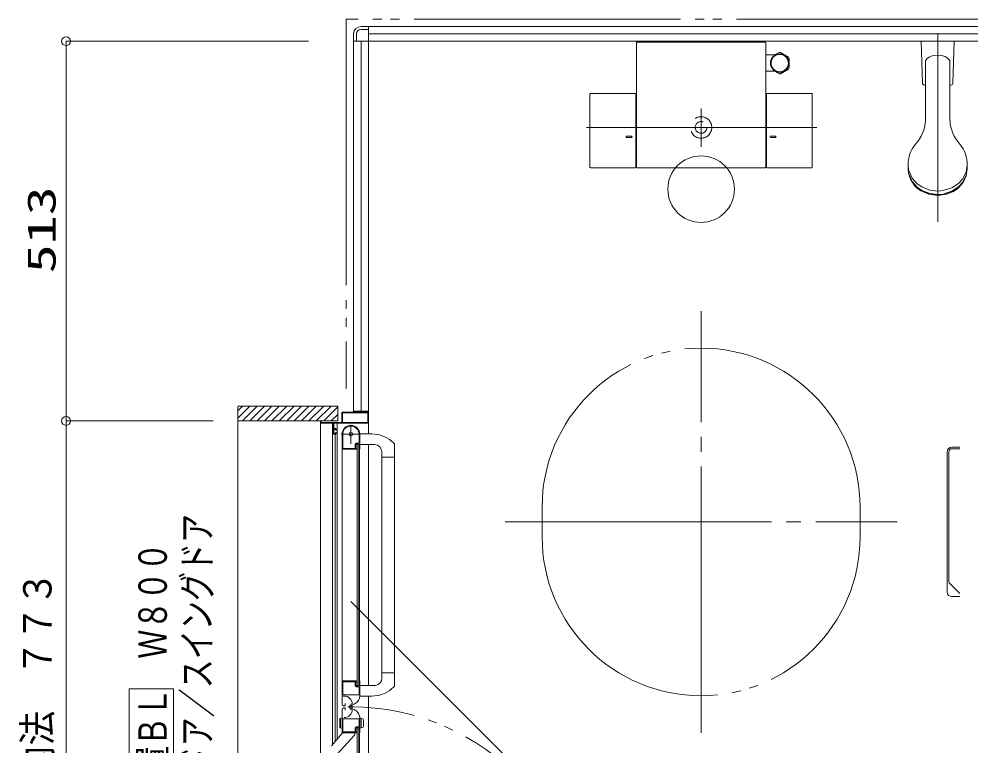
# Model space of a CAD drawing. Units: millimetres on the paper. Extents: x -305 to 305, y -152 to 152.
# Drawn here: x -161.1 to -96.7, y 32.4 to 81.6 of the extents above; entities that cross this region are included whole.
import ezdxf
from ezdxf.enums import TextEntityAlignment as Align

# ---------------------------------------------------------------- set-up
doc = ezdxf.new("R2010")
doc.units = ezdxf.units.MM
for name, pattern in [('DASHED2', [3, 2, -1]), ('LONG_CHAIN', [21, 18, -1, 1, -1]), ('LONG_DOUBLE_CHAIN', [21.8, 18, -1, 0.6, -0.6, 0.6, -1])]:
    doc.linetypes.add(name, pattern=pattern)
doc.layers.add('0-0_0', color=7, linetype='Continuous', lineweight=9)
doc.layers.add('0-1_VIEW0001', color=7, linetype='Continuous', lineweight=9)
doc.styles.add('ＭＳ ゴシック', font='')
doc.styles.get('ＭＳ ゴシック').set_extended_font_data('MS Gothic')

# ---------------------------------------------------------------- blocks, each defined once
blk = doc.blocks.new('_ORIGIN')
at = {"layer": '0-0_0'}
blk.add_line((0, 0), (-1, 0), dxfattribs=at)
blk.add_circle((0, 0), 0.5, dxfattribs=at)

msp = doc.modelspace()

# ---------------------------------------------------------------- linework, layer by layer
at = {"layer": '0-0_0'}
for p, q in [((-141.475, 80.074), (-157.881, 80.074)), ((-157.881, 79.474), (-157.881, 55.004)), ((-147.923, 54.404), (-157.881, 54.404)), ((-147.923, 54.404), (-157.881, 54.404)), ((-157.881, 53.804), (-157.881, 16.354))]:
    msp.add_line(p, q, dxfattribs=at)
at = {"layer": '0-1_VIEW0001', "linetype": 'LONG_DOUBLE_CHAIN'}
for p, q in [((-50.934, 81.573), (-138.934, 81.573)), ((-138.934, 81.573), (-138.934, 56.565)), ((-125.684, 46.573), (-125.684, 48.573)), ((-125.684, 46.573), (-125.684, 48.573)), ((-104.184, 46.573), (-104.184, 48.573)), ((-104.184, 46.573), (-104.184, 48.573)), ((-138.619, 42.195), (-127.859, 31.434))]:
    msp.add_line(p, q, dxfattribs=at)
at = {"layer": '0-1_VIEW0001'}
for p, q in [((-138.434, 80.073), (-138.434, 80.573)), ((-138.234, 80.073), (-138.234, 80.573)), ((-137.434, 81.073), (-137.934, 81.073)), ((-137.934, 80.873), (-137.434, 80.873)), ((-137.434, 81.073), (-52.434, 81.073)), ((-137.434, 54.948), (-137.434, 81.073)), ((-137.434, 81.073), (-52.434, 81.073)), ((-137.434, 80.673), (-137.434, 81.073)), ((-137.434, 80.573), (-52.434, 80.573)), ((-138.434, 54.998), (-138.434, 80.073)), ((-138.434, 80.073), (-91.702, 80.073)), ((-138.434, 80.073), (-138.434, 76.073)), ((-138.034, 80.073), (-138.434, 80.073)), ((-137.934, 54.998), (-137.934, 80.073)), ((-119.309, 71.568), (-119.309, 79.97)), ((-119.191, 80.018), (-110.677, 80.018)), ((-110.559, 79.97), (-110.559, 71.568)), ((-100.059, 80.072), (-98.934, 80.072)), ((-99.967, 77.245), (-100.059, 80.072)), ((-97.809, 80.072), (-98.934, 80.072)), ((-97.901, 77.245), (-97.809, 80.072)), ((-109.966, 79.143), (-109.666, 79.317)), ((-109.572, 79.317), (-109.016, 78.995)), ((-110.559, 79.143), (-109.917, 79.143)), ((-108.969, 78.272), (-108.969, 78.914)), ((-99.759, 78.751), (-99.759, 74.707)), ((-98.109, 74.707), (-98.109, 78.746)), ((-109.92, 78.043), (-110.559, 78.043)), ((-109.966, 78.043), (-109.666, 77.87)), ((-109.572, 77.87), (-109.016, 78.191)), ((-99.817, 77.1), (-99.759, 77.1)), ((-98.109, 77.1), (-98.051, 77.1)), ((-122.449, 71.568), (-122.449, 76.498)), ((-122.399, 76.548), (-119.399, 76.548)), ((-119.349, 71.568), (-119.349, 76.498)), ((-110.519, 76.498), (-110.519, 71.568)), ((-110.469, 76.548), (-107.469, 76.548)), ((-107.419, 71.568), (-107.419, 76.498)), ((-138.434, 75.073), (-138.434, 54.998)), ((-119.951, 73.663), (-119.648, 73.663)), ((-119.95, 73.563), (-119.648, 73.563)), ((-109.918, 73.663), (-110.22, 73.663)), ((-109.918, 73.563), (-110.22, 73.563)), ((-119.399, 71.518), (-122.399, 71.518)), ((-110.609, 71.518), (-119.259, 71.518)), ((-107.469, 71.518), (-110.469, 71.518)), ((-100.934, 71.694), (-100.934, 71.463)), ((-96.934, 71.463), (-96.934, 71.694)), ((-146.259, 55.398), (-139.509, 55.398)), ((-146.259, 54.583), (-145.444, 55.398)), ((-146.259, 55.078), (-145.939, 55.398)), ((-145.949, 54.398), (-144.949, 55.398)), ((-145.454, 54.398), (-144.454, 55.398)), ((-144.959, 54.398), (-143.959, 55.398)), ((-144.459, 54.398), (-143.459, 55.398)), ((-143.959, 54.398), (-142.959, 55.398)), ((-143.459, 54.398), (-142.459, 55.398)), ((-142.959, 54.398), (-141.959, 55.398)), ((-142.459, 54.398), (-141.459, 55.398)), ((-141.959, 54.398), (-140.959, 55.398)), ((-141.459, 54.398), (-140.459, 55.398)), ((-140.959, 54.398), (-139.959, 55.398)), ((-139.509, 54.399), (-139.509, 55.398)), ((-146.259, 55.347), (-146.259, 14.748)), ((-140.459, 54.398), (-139.509, 55.348)), ((-139.959, 54.398), (-139.509, 54.848)), ((-139.234, 54.948), (-139.234, 54.313)), ((-139.189, 54.938), (-139.189, 54.313)), ((-137.889, 54.998), (-139.184, 54.998)), ((-137.494, 54.953), (-139.174, 54.953)), ((-138.434, 55.073), (-137.434, 55.073)), ((-137.874, 55.063), (-137.874, 55.013)), ((-137.844, 55.073), (-137.864, 55.073)), ((-137.834, 55.013), (-137.834, 55.063)), ((-137.484, 54.998), (-137.819, 54.998)), ((-137.479, 54.313), (-137.479, 54.938)), ((-137.434, 54.95), (-137.434, 53.524)), ((-146.259, 54.398), (-139.509, 54.398)), ((-140.684, 54.383), (-140.684, 54.263)), ((-140.684, 15.898), (-140.684, 54.248)), ((-140.669, 54.248), (-139.834, 54.248)), ((-140.634, 54.313), (-140.634, 54.383)), ((-139.249, 54.298), (-140.619, 54.298)), ((-139.857, 32.519), (-139.857, 54.248)), ((-139.819, 54.233), (-139.819, 53.548)), ((-139.769, 53.913), (-139.769, 54.233)), ((-139.754, 54.248), (-137.459, 54.248)), ((-139.541, 32.903), (-139.541, 54.248)), ((-139.174, 54.298), (-137.494, 54.298)), ((-139.769, 53.568), (-139.769, 53.838)), ((-139.769, 53.498), (-139.669, 53.498)), ((-139.669, 53.898), (-139.754, 53.898)), ((-139.754, 53.853), (-139.684, 53.853)), ((-139.684, 53.553), (-139.754, 53.553)), ((-139.681, 32.733), (-139.681, 53.498)), ((-139.669, 53.838), (-139.669, 53.793)), ((-139.669, 53.613), (-139.669, 53.568)), ((-139.654, 53.778), (-139.634, 53.778)), ((-139.634, 53.628), (-139.654, 53.628)), ((-139.619, 53.793), (-139.619, 53.848)), ((-139.619, 53.548), (-139.619, 53.613)), ((-139.219, 53.499), (-139.219, 36.823)), ((-139.169, 53.572), (-139.169, 52.558)), ((-138.064, 52.968), (-138.064, 53.498)), ((-138.019, 52.513), (-138.019, 53.498)), ((-137.191, 53.523), (-138.009, 53.526)), ((-138.329, 52.558), (-138.329, 52.818)), ((-138.284, 52.573), (-138.284, 52.798)), ((-138.254, 52.893), (-138.139, 52.893)), ((-138.234, 52.848), (-138.109, 52.848)), ((-138.184, 52.823), (-138.084, 52.823)), ((-138.184, 36.498), (-138.184, 52.823)), ((-138.084, 36.498), (-138.084, 52.823)), ((-137.024, 52.803), (-138.019, 52.803)), ((-137.434, 52.798), (-137.434, 36.524)), ((-135.896, 53.061), (-135.697, 52.877)), ((-135.669, 51.948), (-135.669, 52.808)), ((-139.209, 52.498), (-138.268, 52.498)), ((-139.159, 52.548), (-138.339, 52.548)), ((-138.255, 52.505), (-138.246, 52.52)), ((-138.244, 52.527), (-138.244, 52.533)), ((-138.082, 52.52), (-138.073, 52.505)), ((-138.061, 52.498), (-138.034, 52.498)), ((-138.034, 36.823), (-138.034, 52.498)), ((-136.524, 51.948), (-136.524, 52.303)), ((-98.284, 42.823), (-98.284, 52.323)), ((-97.434, 52.623), (-97.984, 52.623)), ((-136.524, 51.948), (-135.669, 51.948)), ((-136.519, 51.948), (-136.519, 37.374)), ((-135.669, 51.948), (-135.669, 36.512)), ((-97.434, 42.523), (-97.984, 42.523)), ((-136.524, 37.374), (-136.524, 37.019)), ((-136.524, 37.374), (-135.669, 37.374)), ((-139.219, 36.854), (-139.219, 35.284)), ((-139.219, 36.823), (-138.268, 36.823)), ((-139.169, 36.763), (-139.169, 35.903)), ((-138.344, 36.773), (-139.159, 36.773)), ((-138.329, 36.508), (-138.329, 36.758)), ((-138.284, 36.523), (-138.284, 36.748)), ((-138.246, 36.802), (-138.255, 36.816)), ((-138.244, 36.788), (-138.244, 36.794)), ((-138.073, 36.816), (-138.082, 36.802)), ((-138.034, 36.823), (-138.061, 36.823)), ((-138.019, 36.808), (-138.019, 35.822)), ((-150.61, 36.285), (-153.61, 36.285)), ((-153.61, 24.285), (-153.61, 36.285)), ((-150.61, 24.285), (-150.61, 36.285)), ((-138.139, 36.433), (-138.254, 36.433)), ((-138.109, 36.473), (-138.234, 36.473)), ((-138.084, 36.498), (-138.184, 36.498)), ((-138.064, 35.908), (-138.064, 36.358)), ((-136.955, 36.524), (-138.009, 36.524)), ((-135.894, 36.261), (-135.697, 36.444)), ((-139.159, 35.893), (-138.079, 35.893)), ((-139.145, 35.803), (-139.065, 35.803)), ((-137.191, 35.798), (-138.009, 35.796)), ((-137.434, 14.073), (-137.434, 35.798)), ((-137.434, 35.798), (-137.434, 15.198)), ((-139.219, 33.293), (-139.219, 34.863)), ((-139.069, 35.133), (-139.039, 35.133)), ((-139.069, 35.013), (-139.039, 35.013)), ((-139.014, 35.158), (-139.014, 35.308)), ((-139.014, 34.988), (-139.014, 34.838)), ((-138.525, 35.263), (-138.525, 34.883)), ((-138.449, 35.227), (-138.319, 35.302)), ((-138.449, 34.919), (-138.319, 34.844)), ((-139.369, 34.256), (-139.369, 33.69)), ((-139.319, 33.649), (-139.319, 34.296)), ((-139.169, 33.383), (-139.169, 34.243)), ((-139.159, 34.253), (-138.079, 34.253)), ((-138.064, 34.238), (-138.064, 33.788)), ((-138.019, 33.338), (-138.019, 34.324)), ((-138.019, 34.323), (-137.825, 34.27)), ((-137.919, 33.649), (-137.919, 34.296)), ((-137.769, 34.198), (-137.769, 33.747)), ((-139.219, 33.623), (-139.343, 33.656)), ((-138.329, 33.638), (-138.329, 33.388)), ((-138.284, 33.623), (-138.284, 33.398)), ((-138.139, 33.713), (-138.254, 33.713)), ((-138.109, 33.673), (-138.234, 33.673)), ((-138.184, 33.648), (-138.184, 17.323)), ((-138.084, 33.648), (-138.184, 33.648)), ((-138.084, 33.648), (-138.084, 17.323)), ((-138.019, 33.623), (-137.825, 33.675)), ((-139.932, 32.428), (-139.194, 33.323)), ((-138.373, 33.161), (-139.551, 31.873)), ((-138.268, 33.323), (-139.209, 33.323)), ((-138.344, 33.373), (-139.159, 33.373)), ((-138.344, 33.323), (-138.344, 33.232)), ((-138.246, 33.345), (-138.255, 33.33)), ((-138.244, 33.358), (-138.244, 33.352)), ((-138.073, 33.33), (-138.082, 33.345)), ((-138.034, 33.323), (-138.061, 33.323)), ((-138.034, 33.323), (-138.034, 17.648))]:
    msp.add_line(p, q, dxfattribs=at)
at = {"layer": '0-1_VIEW0001', "linetype": 'LONG_CHAIN'}
for p, q in [((-98.934, 80.598), (-98.934, 67.857)), ((-114.934, 72.938), (-114.934, 75.514)), ((-107.1, 74.243), (-122.695, 74.243)), ((-114.934, 33.323), (-114.934, 61.823)), ((-114.934, 33.323), (-114.934, 61.823)), ((-138.619, 52.848), (-138.619, 54.148)), ((-137.969, 53.498), (-139.269, 53.498)), ((-128.184, 47.573), (-101.684, 47.573)), ((-128.184, 47.573), (-101.684, 47.573)), ((-138.832, 35.073), (-138.44, 35.073)), ((-138.619, 35.286), (-138.619, 34.861))]:
    msp.add_line(p, q, dxfattribs=at)
at = {"layer": '0-1_VIEW0001', "color": 4}
for p, q in [((-98.182, 43.555), (-98.182, 52.321)), ((-97.434, 52.521), (-97.982, 52.521)), ((-98.123, 43.413), (-97.434, 42.724))]:
    msp.add_line(p, q, dxfattribs=at)
at = {"layer": '0-1_VIEW0001'}
for points in [[(-119.191, 80.018), (-119.191, 80.02), (-119.259, 80.02)], [(-110.609, 80.02), (-110.677, 80.02), (-110.677, 80.018)], [(-99.759, 78.751), (-99.664, 78.881), (-99.509, 78.994), (-99.38, 79.052), (-99.191, 79.104), (-98.935, 79.128), (-98.682, 79.105), (-98.434, 79.03), (-98.293, 78.952), (-98.157, 78.825), (-98.109, 78.746)], [(-96.934, 71.694), (-97.009, 71.22), (-97.25, 70.751), (-97.502, 70.473), (-97.927, 70.183), (-98.57, 69.974), (-98.934, 69.944), (-99.476, 70.01), (-100.012, 70.22), (-100.33, 70.441), (-100.662, 70.812), (-100.901, 71.375), (-100.934, 71.694)], [(-96.934, 71.463), (-97.009, 70.99), (-97.25, 70.52), (-97.502, 70.243), (-97.927, 69.952), (-98.57, 69.743), (-98.934, 69.714), (-99.476, 69.779), (-100.012, 69.99), (-100.33, 70.211), (-100.662, 70.582), (-100.901, 71.145), (-100.934, 71.463)], [(-96.934, 71.439), (-97.009, 70.965), (-97.25, 70.496), (-97.502, 70.218), (-97.927, 69.928), (-98.57, 69.719), (-98.934, 69.69), (-99.476, 69.755), (-100.012, 69.966), (-100.33, 70.186), (-100.662, 70.558), (-100.901, 71.121), (-100.934, 71.439)], [(-97.006, 70.973), (-97.209, 70.52), (-97.564, 70.121), (-97.868, 69.913), (-98.321, 69.725), (-98.934, 69.64), (-99.538, 69.723), (-100.123, 69.987), (-100.452, 70.259), (-100.76, 70.702), (-100.862, 70.973)], [(-139.219, 33.623), (-139.219, 34.323), (-139.343, 34.289)]]:
    msp.add_lwpolyline(points, dxfattribs=at)
at = {"layer": '0-1_VIEW0001', "color": 4}
for points in [[(-98.162, 43.469), (-98.178, 43.513), (-98.182, 43.555)], [(-98.123, 43.413), (-98.149, 43.445), (-98.162, 43.469)]]:
    msp.add_lwpolyline(points, dxfattribs=at)
at = {"layer": '0-1_VIEW0001'}
for centre, radius in [((-109.619, 78.593), 0.625), ((-109.619, 78.593), 0.586), ((-138.619, 53.498), 0.125), ((-138.619, 35.073), 0.113)]:
    msp.add_circle(centre, radius, dxfattribs=at)
at = {"layer": '0-1_VIEW0001', "linetype": 'DASHED2'}
for radius in [0.725, 0.395]:
    msp.add_circle((-114.934, 74.243), radius, dxfattribs=at)
at = {"layer": '0-1_VIEW0001', "linetype": 'LONG_DOUBLE_CHAIN'}
msp.add_circle((-114.934, 70.073), 2.25, dxfattribs=at)
at = {"layer": '0-1_VIEW0001'}
for centre, radius, start, end in [((-137.934, 80.573), 0.5, 90, 180), ((-137.934, 80.573), 0.3, 90, 180), ((-110.609, 79.97), 0.05, 0, 90), ((-109.619, 78.593), 0.725, 86.29156, 93.70844), ((-109.619, 78.593), 0.725, 26.29156, 33.70844), ((-109.619, 78.593), 0.725, 326.29156, 333.70844), ((-109.619, 78.593), 0.725, 266.29156, 273.70844), ((-99.817, 77.25), 0.15, 181.85924, 263.59563), ((-98.051, 77.25), 0.15, 276.40458, 358.14077), ((-122.399, 76.498), 0.05, 90, 180.00003), ((-119.399, 76.498), 0.05, 0, 90), ((-110.469, 76.498), 0.05, 90, 180), ((-107.469, 76.498), 0.05, 0, 90), ((-102.267, 74.808), 2.5, 317.34318, 357.6964), ((-95.601, 74.808), 2.5, 182.30366, 222.65686), ((-119.949, 73.613), 0.05, 88.07467, 270), ((-119.649, 73.613), 0.05, 270, 90), ((-110.219, 73.613), 0.05, 90, 270), ((-109.919, 73.613), 0.05, 270, 91.92533), ((-98.81, 71.738), 2.125, 139.64678, 181.19028), ((-99.059, 71.738), 2.125, 358.80972, 40.3532), ((-122.399, 71.568), 0.05, 180.00003, 270), ((-119.399, 71.568), 0.05, 270, 0), ((-119.259, 71.568), 0.05, 180, 270), ((-110.609, 71.568), 0.05, 270, 0), ((-110.469, 71.568), 0.05, 180, 270), ((-107.469, 71.568), 0.05, 270, 0), ((-139.184, 54.948), 0.05, 90, 180), ((-139.174, 54.938), 0.015, 90, 180), ((-137.889, 55.013), 0.015, 270, 0), ((-137.864, 55.063), 0.01, 90, 180), ((-137.844, 55.063), 0.01, 0, 90), ((-137.819, 55.013), 0.015, 180, 270), ((-137.494, 54.938), 0.015, 0, 90), ((-137.484, 54.948), 0.05, 0, 90), ((-140.669, 54.383), 0.015, 90, 180), ((-140.669, 54.263), 0.015, 180, 270), ((-140.649, 54.383), 0.015, 0, 90), ((-140.619, 54.313), 0.015, 180, 270), ((-139.834, 54.233), 0.015, 0, 90), ((-139.754, 54.233), 0.015, 90, 180), ((-139.249, 54.313), 0.015, 270, 0), ((-138.619, 53.498), 0.6, 0, 180), ((-139.174, 54.313), 0.015, 180, 270), ((-137.494, 54.313), 0.015, 270, 0), ((-137.459, 54.273), 0.025, 270, 0), ((-139.769, 53.548), 0.05, 180, 270), ((-139.754, 53.913), 0.015, 180, 270), ((-139.754, 53.838), 0.015, 90, 180), ((-139.754, 53.568), 0.015, 180, 270), ((-139.684, 53.838), 0.015, 0, 90), ((-139.684, 53.568), 0.015, 270, 0), ((-139.669, 53.848), 0.05, 0, 90), ((-139.654, 53.793), 0.015, 180, 270), ((-139.654, 53.613), 0.015, 90, 180), ((-139.669, 53.548), 0.05, 270, 0), ((-139.634, 53.793), 0.015, 270, 0), ((-139.634, 53.613), 0.015, 0, 90), ((-138.619, 53.498), 0.555, 0, 172.23293), ((-139.159, 53.572), 0.01, 172.23293, 180), ((-137.199, 51.453), 2.07, 50.97582, 89.8), ((-138.254, 52.818), 0.075, 90, 180), ((-138.234, 52.798), 0.05, 90, 180), ((-138.139, 52.968), 0.075, 270, 0), ((-138.109, 52.823), 0.025, 0, 90), ((-137.024, 52.303), 0.5, 0, 90), ((-135.769, 52.808), 0.1, 0, 43.47243), ((-139.209, 52.508), 0.01, 180, 270), ((-139.159, 52.558), 0.01, 180, 270), ((-138.339, 52.558), 0.01, 270, 0), ((-138.259, 52.573), 0.025, 180, 270), ((-138.268, 52.513), 0.015, 270, 329.03624), ((-138.259, 52.533), 0.015, 0, 90), ((-138.259, 52.527), 0.015, 329.03624, 0), ((-138.069, 52.527), 0.015, 180, 210.96376), ((-138.061, 52.513), 0.015, 210.96376, 270), ((-138.034, 52.513), 0.015, 270, 0), ((-97.984, 52.323), 0.3, 90, 180), ((-97.984, 42.823), 0.3, 180, 270), ((-139.209, 36.813), 0.01, 90, 180), ((-139.159, 36.763), 0.01, 90, 180), ((-138.344, 36.758), 0.015, 0, 90), ((-138.259, 36.748), 0.025, 90, 180), ((-138.268, 36.808), 0.015, 30.96376, 90), ((-138.259, 36.788), 0.015, 270, 0), ((-138.259, 36.794), 0.015, 0, 30.96376), ((-138.069, 36.794), 0.015, 149.03624, 180), ((-138.061, 36.808), 0.015, 90, 149.03624), ((-138.034, 36.808), 0.015, 0, 90), ((-137.024, 37.019), 0.5, 277.95562, 0), ((-138.254, 36.508), 0.075, 180, 270), ((-138.234, 36.523), 0.05, 180, 270), ((-138.139, 36.358), 0.075, 0, 90), ((-138.109, 36.498), 0.025, 270, 0), ((-137.199, 37.868), 2.07, 270.2, 309.05814), ((-135.769, 36.513), 0.1, 316.52757, 0), ((-139.159, 35.903), 0.01, 180, 270), ((-139.065, 35.263), 0.54, 0, 90), ((-138.619, 35.822), 0.6, 300, 0), ((-138.079, 35.908), 0.015, 270, 0), ((-139.069, 35.283), 0.15, 180, 270), ((-139.069, 34.863), 0.15, 90, 180), ((-139.065, 34.883), 0.54, 270, 0), ((-139.039, 35.158), 0.025, 270, 0), ((-139.039, 34.988), 0.025, 0, 90), ((-138.619, 34.324), 0.6, 0, 60), ((-139.334, 34.256), 0.035, 105, 180), ((-139.159, 34.243), 0.01, 90, 180), ((-138.079, 34.238), 0.015, 0, 90), ((-137.844, 34.198), 0.075, 0, 75), ((-139.334, 33.69), 0.035, 180, 255), ((-138.254, 33.638), 0.075, 90, 180), ((-138.234, 33.623), 0.05, 90, 180), ((-138.139, 33.788), 0.075, 270, 0), ((-138.109, 33.648), 0.025, 0, 90), ((-137.844, 33.747), 0.075, 285, 0), ((-139.209, 33.333), 0.01, 180, 270), ((-139.159, 33.383), 0.01, 180, 270), ((-138.444, 33.232), 0.1, 317.56377, 0), ((-138.344, 33.388), 0.015, 270, 0), ((-138.259, 33.398), 0.025, 180, 270), ((-138.268, 33.338), 0.015, 270, 329.03624), ((-138.259, 33.358), 0.015, 0, 90), ((-138.259, 33.352), 0.015, 329.03624, 0), ((-138.069, 33.352), 0.015, 180, 210.96376), ((-138.061, 33.338), 0.015, 210.96376, 270), ((-138.034, 33.338), 0.015, 270, 0)]:
    msp.add_arc(centre, radius, start, end, dxfattribs=at)
at = {"layer": '0-1_VIEW0001', "color": 5}
msp.add_arc((-119.259, 79.97), 0.05, 90, 180, dxfattribs=at)
at = {"layer": '0-1_VIEW0001', "linetype": 'LONG_DOUBLE_CHAIN'}
for centre, radius, start, end in [((-114.934, 48.573), 10.75, 0, 180), ((-114.934, 48.573), 10.75, 0, 180), ((-114.934, 46.573), 10.75, 180, 0), ((-114.934, 46.573), 10.75, 180, 0), ((-138.619, 19.148), 15.925, 356.00267, 90)]:
    msp.add_arc(centre, radius, start, end, dxfattribs=at)
at = {"layer": '0-1_VIEW0001', "color": 4}
msp.add_arc((-97.982, 52.321), 0.2, 90, 180, dxfattribs=at)

# ---------------------------------------------------------------- block references
at = {"layer": '0-0_0', "xscale": 0.6, "yscale": 0.6}
for p, rotation in [((-157.881, 80.074), 90), ((-157.881, 54.404), 270), ((-157.881, 54.404), 90)]:
    msp.add_blockref('_ORIGIN', p, dxfattribs=dict(at, rotation=rotation))

# ---------------------------------------------------------------- texts
at = {"layer": '0-0_0', "style": 'ＭＳ ゴシック'}
for s, width, p in [('513', 1.5, (-158.011, 64.383)), ('額縁内法\u3000７７３', 0.9, (-158.284, 25.386))]:
    msp.add_text(s, height=1.921, rotation=90, dxfattribs=dict(at, width=width)).set_placement(p, align=Align.BOTTOM_LEFT)
at = {"layer": '0-1_VIEW0001', "style": 'ＭＳ ゴシック', "width": 0.75}
for s, p in [('２枚折りドア／スイングドア', (-147.493, 22.57)), ('ドア位置ＢＬ\u3000Ｗ８００', (-150.49, 24.57))]:
    msp.add_text(s, height=1.921, rotation=90, dxfattribs=at).set_placement(p, align=Align.BOTTOM_LEFT)

doc.saveas('drawing.dxf')
